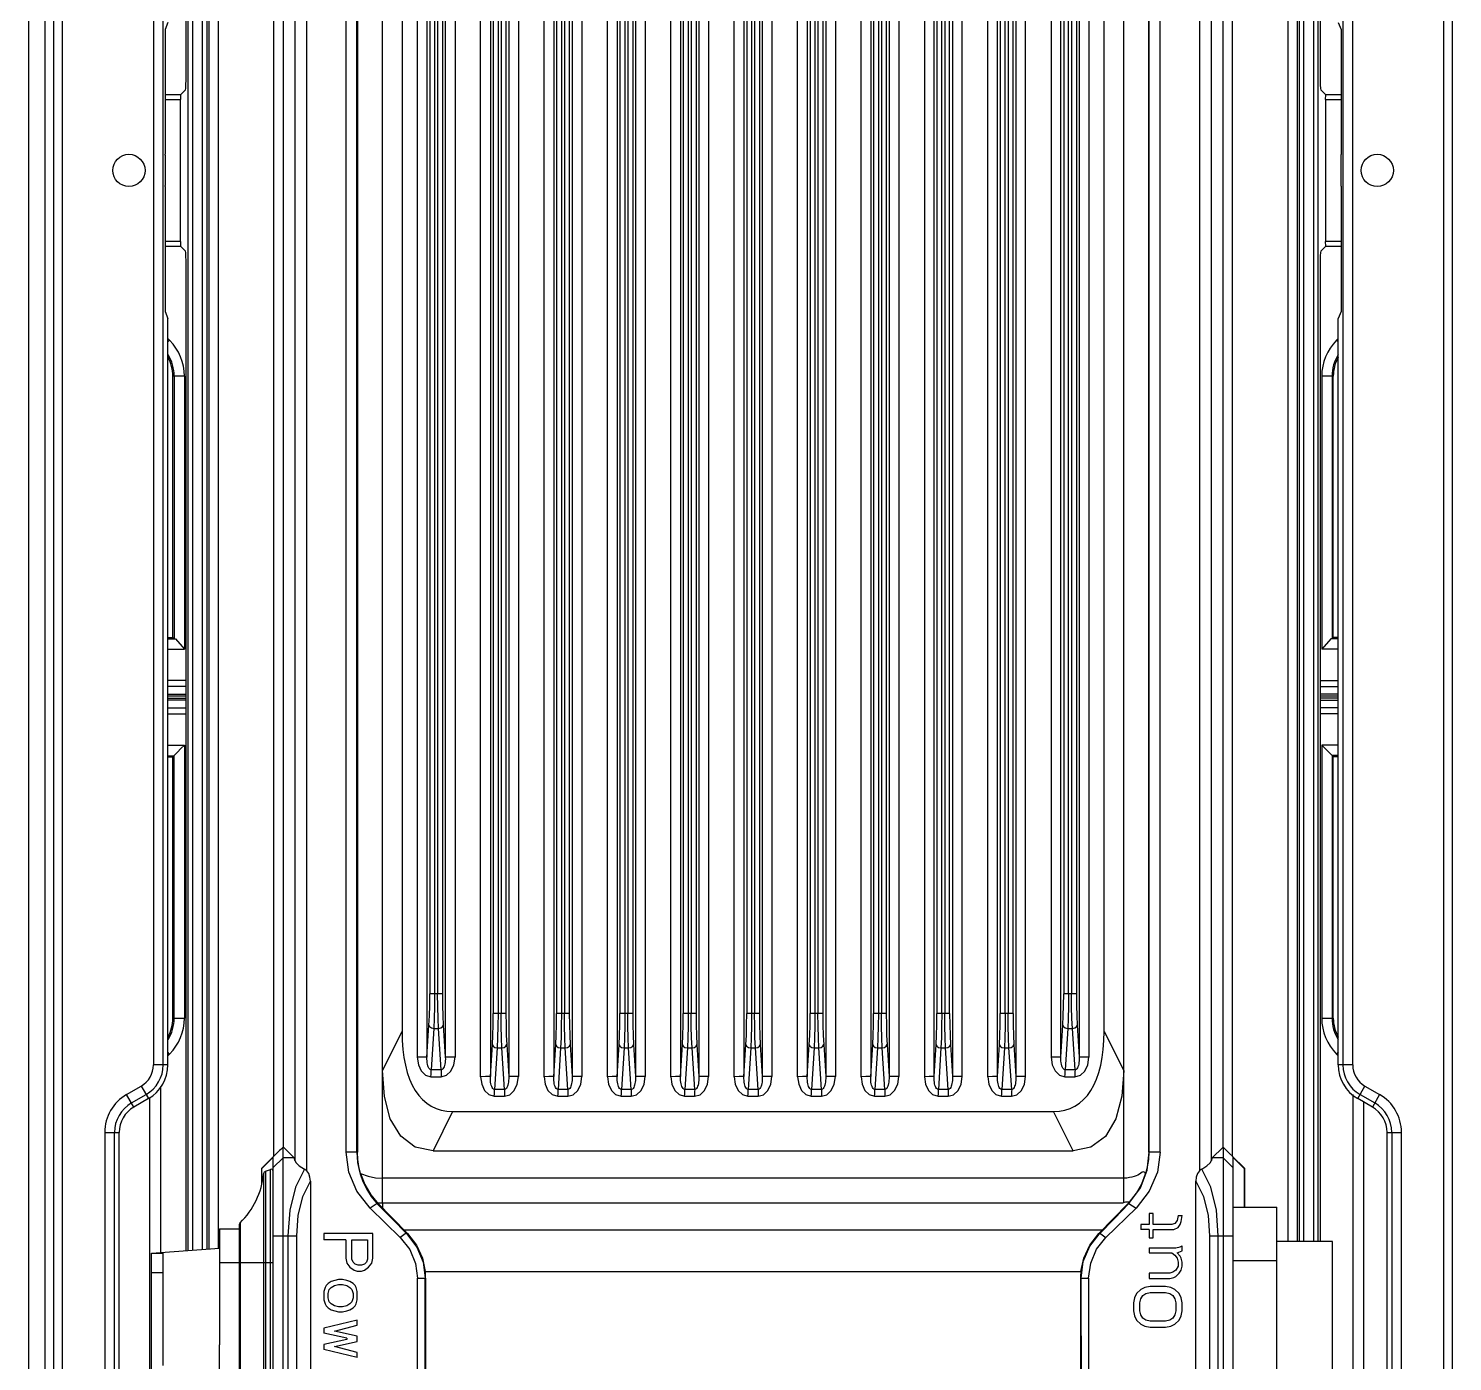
# Model space of a CAD drawing. Header units: millimetres. Extents: x -3132 to 28633, y 682 to 5849.
# Drawn here: x 7236.7 to 7382.7, y 1887.4 to 2024.1 of the extents above; entities that cross this region are included whole.
import ezdxf

# ---------------------------------------------------------------- set-up
doc = ezdxf.new("R2010")
doc.units = ezdxf.units.MM

msp = doc.modelspace()

# ---------------------------------------------------------------- linework, layer by layer
at = {"linetype": 'Continuous'}
for p, q in [((7236.728, 2694.147), (7236.728, 1716.919)), ((7238.395, 2695.146), (7238.395, 1715.92)), ((7239.312, 1716.961), (7239.312, 2694.105)), ((7382.745, 1716.961), (7382.745, 2694.105)), ((7264.034, 2601.516), (7264.034, 1908.046)), ((7265.26, 1906.961), (7265.26, 2601.516)), ((7356.797, 2601.516), (7356.797, 1906.961)), ((7358.022, 1908.046), (7358.022, 2601.516)), ((7273.028, 1903.696), (7273.028, 2507.35)), ((7349.028, 1906.213), (7349.028, 2507.389)), ((7276.593, 2492.424), (7276.593, 1918.625)), ((7277.587, 2492.424), (7277.587, 1918.642)), ((7344.47, 2492.424), (7344.47, 1918.642)), ((7345.463, 2492.441), (7345.463, 1918.642)), ((7275.028, 2489.792), (7275.028, 1921.274)), ((7347.028, 1921.274), (7347.028, 2489.792)), ((7277.874, 2485.962), (7277.874, 1925.104)), ((7278.373, 2485.962), (7278.373, 1925.104)), ((7343.683, 2485.962), (7343.683, 1925.104)), ((7344.182, 2485.962), (7344.182, 1925.104)), ((7278.683, 2193.825), (7278.683, 1925.104)), ((7279.182, 2193.825), (7279.182, 1925.104)), ((7279.47, 2193.584), (7279.47, 1918.642)), ((7280.465, 2193.586), (7280.463, 1918.642)), ((7341.591, 2193.586), (7341.593, 1918.625)), ((7342.587, 1918.642), (7342.587, 2193.584)), ((7342.874, 2193.825), (7342.874, 1925.104)), ((7343.373, 1925.104), (7343.373, 2193.825)), ((7283.093, 1916.625), (7283.093, 2191.399)), ((7284.087, 2191.399), (7284.087, 1916.642)), ((7293.463, 2191.399), (7293.463, 1916.642)), ((7296.093, 1916.625), (7296.093, 2191.399)), ((7297.087, 2191.399), (7297.087, 1916.642)), ((7298.97, 2191.399), (7298.97, 1916.642)), ((7299.963, 2191.399), (7299.963, 1916.642)), ((7302.593, 1916.625), (7302.593, 2191.399)), ((7303.587, 2191.399), (7303.587, 1916.642)), ((7305.47, 2191.399), (7305.47, 1916.642)), ((7306.463, 2191.399), (7306.463, 1916.642)), ((7309.093, 1916.625), (7309.093, 2191.399)), ((7310.087, 2191.399), (7310.087, 1916.642)), ((7311.97, 2191.399), (7311.97, 1916.642)), ((7312.963, 2191.399), (7312.963, 1916.642)), ((7315.593, 1916.625), (7315.593, 2191.399)), ((7316.587, 2191.399), (7316.587, 1916.642)), ((7318.47, 2191.399), (7318.47, 1916.642)), ((7319.463, 2191.399), (7319.463, 1916.642)), ((7322.093, 1916.625), (7322.093, 2191.399)), ((7323.087, 2191.399), (7323.087, 1916.642)), ((7324.97, 2191.399), (7324.97, 1916.642)), ((7325.963, 2191.399), (7325.963, 1916.642)), ((7328.593, 2191.399), (7328.593, 1916.625)), ((7337.97, 2191.399), (7337.97, 1916.642)), ((7338.963, 1916.642), (7338.963, 2191.399)), ((7284.374, 2186.714), (7284.374, 1923.104)), ((7284.873, 2186.714), (7284.873, 1923.104)), ((7285.183, 2186.714), (7285.183, 1923.104)), ((7285.682, 2186.714), (7285.682, 1923.104)), ((7290.874, 2186.714), (7290.874, 1923.104)), ((7291.373, 2186.714), (7291.373, 1923.104)), ((7291.683, 2186.714), (7291.683, 1923.104)), ((7292.182, 2186.714), (7292.182, 1923.104)), ((7297.374, 2186.714), (7297.374, 1923.104)), ((7297.873, 2186.714), (7297.873, 1923.104)), ((7298.183, 2186.714), (7298.183, 1923.104)), ((7298.682, 2186.714), (7298.682, 1923.104)), ((7303.874, 2186.714), (7303.874, 1923.104)), ((7304.373, 2186.714), (7304.373, 1923.104)), ((7304.683, 2186.714), (7304.683, 1923.104)), ((7305.182, 2186.714), (7305.182, 1923.104)), ((7310.374, 2186.714), (7310.374, 1923.104)), ((7310.873, 2186.714), (7310.873, 1923.104)), ((7311.183, 2186.714), (7311.183, 1923.104)), ((7311.682, 2186.714), (7311.682, 1923.104)), ((7316.874, 2186.714), (7316.874, 1923.104)), ((7317.373, 2186.714), (7317.373, 1923.104)), ((7317.683, 2186.714), (7317.683, 1923.104)), ((7318.182, 2186.714), (7318.182, 1923.104)), ((7323.374, 2186.714), (7323.374, 1923.104)), ((7323.873, 2186.714), (7323.873, 1923.104)), ((7324.183, 2186.714), (7324.183, 1923.104)), ((7324.682, 2186.714), (7324.682, 1923.104)), ((7329.874, 2186.714), (7329.874, 1923.104)), ((7330.373, 1923.104), (7330.373, 2186.714)), ((7330.683, 2186.714), (7330.683, 1923.104)), ((7331.182, 1923.104), (7331.182, 2186.714)), ((7336.374, 2186.714), (7336.374, 1923.104)), ((7336.873, 1923.104), (7336.873, 2186.714)), ((7337.183, 2186.714), (7337.183, 1923.104)), ((7337.682, 1923.104), (7337.682, 2186.714)), ((7269.302, 1908.877), (7269.302, 2139.962)), ((7270.406, 1908.877), (7270.406, 2139.962)), ((7270.456, 2139.962), (7270.456, 1908.877)), ((7351.6, 1908.877), (7351.6, 2139.962)), ((7351.65, 1908.877), (7351.65, 2139.962)), ((7352.755, 1908.877), (7352.755, 2139.962)), ((7369.167, 2079.533), (7369.167, 2018.832)), ((7252.89, 2018.832), (7252.89, 2076.533)), ((7359.194, 2077.086), (7359.194, 1909.38)), ((7360.194, 1908.429), (7360.194, 2077.558)), ((7365.853, 2077.558), (7365.853, 1899.733)), ((7366.852, 1899.733), (7366.852, 2076.985)), ((7367.011, 2076.746), (7367.011, 1899.733)), ((7367.511, 1899.733), (7367.511, 2077.164)), ((7368.475, 2077.236), (7368.475, 1899.733)), ((7368.975, 1899.733), (7368.975, 2077.694)), ((7253.082, 2073.519), (7253.082, 1898.801)), ((7253.595, 1898.838), (7253.595, 2073.047)), ((7254.545, 2073.058), (7254.545, 1898.906)), ((7255.045, 1898.941), (7255.045, 2072.561)), ((7255.204, 2072.799), (7255.204, 1898.953)), ((7256.203, 1899.033), (7256.203, 2073.372)), ((7261.862, 2073.372), (7261.862, 1908.446)), ((7262.862, 1909.396), (7262.862, 2072.9)), ((7240.228, 1863.582), (7240.228, 2067.484)), ((7381.828, 2067.484), (7381.828, 1863.582)), ((7249.546, 2059.224), (7249.546, 1917.842)), ((7250.545, 1917.842), (7250.545, 2059.224)), ((7371.511, 2059.224), (7371.511, 1917.842)), ((7372.511, 1917.842), (7372.511, 2059.224)), ((7292.47, 2044.79), (7292.47, 1916.642)), ((7329.587, 1916.642), (7329.587, 2044.79)), ((7289.593, 1916.625), (7289.593, 2043.533)), ((7335.093, 1916.625), (7335.093, 2043.533)), ((7285.97, 2042.533), (7285.97, 1916.642)), ((7286.963, 2042.533), (7286.963, 1916.642)), ((7290.587, 2042.533), (7290.587, 1916.642)), ((7331.47, 2042.533), (7331.47, 1916.642)), ((7332.463, 1916.642), (7332.463, 2042.533)), ((7336.087, 1916.642), (7336.087, 2042.533)), ((7251.028, 2024.707), (7250.728, 2023.983)), ((7250.728, 2023.983), (7250.728, 2011.195)), ((7371.028, 2024.707), (7371.328, 2023.983)), ((7371.328, 2023.983), (7371.328, 2011.195)), ((7252.312, 2017.292), (7250.728, 2017.292)), ((7250.728, 2016.81), (7252.33, 2016.81)), ((7252.312, 2017.292), (7252.83, 2017.81)), ((7252.312, 2017.292), (7252.33, 2016.81)), ((7252.33, 2002.256), (7252.33, 2016.81)), ((7369.226, 2017.81), (7369.744, 2017.292)), ((7369.727, 2016.81), (7369.744, 2017.292)), ((7369.727, 2016.81), (7371.328, 2016.81)), ((7369.727, 2016.81), (7369.727, 2002.256)), ((7371.328, 2017.292), (7369.744, 2017.292)), ((7250.749, 2011.094), (7250.728, 2011.195)), ((7250.749, 2011.094), (7250.749, 2007.972)), ((7371.328, 2011.195), (7371.308, 2011.094)), ((7371.308, 2011.094), (7371.308, 2007.972)), ((7250.728, 2007.871), (7250.749, 2007.972)), ((7250.728, 2007.871), (7250.728, 1995.083)), ((7371.308, 2007.972), (7371.328, 2007.871)), ((7371.328, 2007.871), (7371.328, 1995.083)), ((7252.33, 2002.256), (7250.728, 2002.256)), ((7252.33, 2002.256), (7252.312, 2001.774)), ((7371.328, 2002.256), (7369.727, 2002.256)), ((7369.744, 2001.774), (7369.727, 2002.256)), ((7250.728, 2001.774), (7252.312, 2001.774)), ((7252.83, 2001.255), (7252.312, 2001.774)), ((7369.744, 2001.774), (7369.226, 2001.255)), ((7369.744, 2001.774), (7371.328, 2001.774)), ((7252.89, 1898.787), (7252.89, 2000.234)), ((7369.167, 2000.234), (7369.167, 1899.733)), ((7250.728, 1995.083), (7251.028, 1994.358)), ((7371.328, 1995.083), (7371.028, 1994.358)), ((7251.028, 1917.842), (7251.028, 1994.358)), ((7371.028, 1917.842), (7371.028, 1994.358)), ((7251.202, 1992.117), (7251.028, 1992.292)), ((7251.028, 1991.943), (7251.202, 1992.117)), ((7371.028, 1992.292), (7370.854, 1992.117)), ((7370.854, 1992.117), (7371.028, 1991.943)), ((7252.722, 1988.449), (7251.534, 1988.449)), ((7251.534, 1961.665), (7251.534, 1988.449)), ((7251.668, 1988.449), (7251.668, 1961.531)), ((7252.722, 1988.449), (7252.722, 1960.447)), ((7370.522, 1988.449), (7369.334, 1988.449)), ((7369.334, 1988.449), (7369.334, 1960.447)), ((7370.388, 1988.449), (7370.388, 1961.531)), ((7370.522, 1961.665), (7370.522, 1988.449)), ((7251.028, 1961.665), (7251.534, 1961.665)), ((7251.028, 1961.52), (7251.798, 1961.521)), ((7251.534, 1961.665), (7251.668, 1961.531)), ((7251.668, 1961.531), (7251.798, 1961.521)), ((7251.798, 1961.521), (7252.722, 1960.447)), ((7370.258, 1961.521), (7369.334, 1960.447)), ((7370.258, 1961.521), (7370.388, 1961.531)), ((7371.028, 1961.521), (7370.258, 1961.521)), ((7370.388, 1961.531), (7370.522, 1961.665)), ((7371.028, 1961.665), (7370.522, 1961.665)), ((7251.028, 1960.447), (7252.722, 1960.447)), ((7371.028, 1960.447), (7369.334, 1960.447)), ((7252.89, 1957.251), (7251.028, 1957.251)), ((7252.89, 1956.633), (7251.028, 1956.633)), ((7369.167, 1957.251), (7371.028, 1957.251)), ((7369.167, 1956.633), (7371.028, 1956.633)), ((7251.028, 1955.853), (7252.89, 1955.853)), ((7252.89, 1955.633), (7251.028, 1955.633)), ((7251.028, 1955.433), (7252.89, 1955.433)), ((7252.89, 1955.213), (7251.028, 1955.213)), ((7371.028, 1955.853), (7369.167, 1955.853)), ((7371.028, 1955.633), (7369.167, 1955.633)), ((7371.028, 1955.433), (7369.167, 1955.433)), ((7369.167, 1955.213), (7371.028, 1955.213)), ((7251.028, 1954.433), (7252.89, 1954.433)), ((7251.028, 1953.815), (7252.89, 1953.815)), ((7371.028, 1954.433), (7369.167, 1954.433)), ((7371.028, 1953.815), (7369.167, 1953.815)), ((7251.028, 1950.619), (7252.722, 1950.619)), ((7251.028, 1949.533), (7251.66, 1949.534)), ((7251.028, 1949.401), (7251.534, 1949.401)), ((7251.534, 1949.401), (7251.667, 1949.54)), ((7251.534, 1922.617), (7251.534, 1949.401)), ((7251.668, 1922.617), (7251.656, 1949.54)), ((7252.722, 1950.619), (7252.722, 1922.617)), ((7371.028, 1950.619), (7369.334, 1950.619)), ((7369.334, 1950.619), (7369.334, 1922.617)), ((7370.4, 1949.539), (7370.388, 1922.617)), ((7371.028, 1949.542), (7370.395, 1949.544)), ((7371.028, 1949.401), (7370.522, 1949.401)), ((7370.522, 1922.617), (7370.522, 1949.401)), ((7279.182, 1925.104), (7277.874, 1925.104)), ((7344.182, 1925.104), (7342.874, 1925.104)), ((7285.682, 1923.104), (7284.374, 1923.104)), ((7292.182, 1923.104), (7290.874, 1923.104)), ((7298.682, 1923.104), (7297.374, 1923.104)), ((7305.182, 1923.104), (7303.874, 1923.104)), ((7311.682, 1923.104), (7310.374, 1923.104)), ((7318.182, 1923.104), (7316.874, 1923.104)), ((7324.682, 1923.104), (7323.374, 1923.104)), ((7331.182, 1923.104), (7329.874, 1923.104)), ((7337.682, 1923.104), (7336.374, 1923.104)), ((7251.534, 1922.617), (7252.722, 1922.617)), ((7277.587, 1918.642), (7277.792, 1921.922)), ((7279.265, 1921.922), (7279.47, 1918.642)), ((7342.587, 1918.642), (7342.792, 1921.922)), ((7344.265, 1921.922), (7344.47, 1918.642)), ((7369.334, 1922.617), (7370.522, 1922.617)), ((7273.028, 1917.262), (7275.028, 1921.274)), ((7278.291, 1921.568), (7278.025, 1917.325)), ((7278.291, 1921.568), (7278.766, 1921.568)), ((7279.042, 1917.324), (7278.766, 1921.568)), ((7343.291, 1921.568), (7343.025, 1917.325)), ((7343.291, 1921.568), (7343.766, 1921.568)), ((7344.042, 1917.324), (7343.766, 1921.568)), ((7347.028, 1921.274), (7349.028, 1917.262)), ((7251.202, 1918.948), (7251.028, 1919.123)), ((7251.028, 1918.774), (7251.202, 1918.948)), ((7284.087, 1916.642), (7284.292, 1919.922)), ((7284.791, 1919.568), (7284.525, 1915.325)), ((7284.791, 1919.568), (7285.266, 1919.568)), ((7285.542, 1915.324), (7285.266, 1919.568)), ((7285.765, 1919.922), (7285.97, 1916.642)), ((7290.587, 1916.642), (7290.792, 1919.922)), ((7291.291, 1919.568), (7291.025, 1915.325)), ((7291.291, 1919.568), (7291.766, 1919.568)), ((7292.042, 1915.324), (7291.766, 1919.568)), ((7292.265, 1919.922), (7292.47, 1916.642)), ((7297.087, 1916.642), (7297.292, 1919.922)), ((7297.791, 1919.568), (7297.525, 1915.325)), ((7297.791, 1919.568), (7298.266, 1919.568)), ((7298.542, 1915.324), (7298.266, 1919.568)), ((7298.765, 1919.922), (7298.97, 1916.642)), ((7303.587, 1916.642), (7303.792, 1919.922)), ((7304.291, 1919.568), (7304.025, 1915.325)), ((7304.291, 1919.568), (7304.766, 1919.568)), ((7305.042, 1915.324), (7304.766, 1919.568)), ((7305.265, 1919.922), (7305.47, 1916.642)), ((7310.087, 1916.642), (7310.292, 1919.922)), ((7310.791, 1919.568), (7310.525, 1915.325)), ((7310.791, 1919.568), (7311.266, 1919.568)), ((7311.542, 1915.324), (7311.266, 1919.568)), ((7311.765, 1919.922), (7311.97, 1916.642)), ((7316.587, 1916.642), (7316.792, 1919.922)), ((7317.291, 1919.568), (7317.025, 1915.325)), ((7317.291, 1919.568), (7317.766, 1919.568)), ((7318.042, 1915.324), (7317.766, 1919.568)), ((7318.265, 1919.922), (7318.47, 1916.642)), ((7323.087, 1916.642), (7323.292, 1919.922)), ((7323.791, 1919.568), (7323.525, 1915.325)), ((7323.791, 1919.568), (7324.266, 1919.568)), ((7324.542, 1915.324), (7324.266, 1919.568)), ((7324.765, 1919.922), (7324.97, 1916.642)), ((7329.587, 1916.642), (7329.792, 1919.922)), ((7330.291, 1919.568), (7330.025, 1915.325)), ((7330.291, 1919.568), (7330.766, 1919.568)), ((7331.042, 1915.324), (7330.766, 1919.568)), ((7331.265, 1919.922), (7331.47, 1916.642)), ((7336.087, 1916.642), (7336.292, 1919.922)), ((7336.791, 1919.568), (7336.525, 1915.325)), ((7336.791, 1919.568), (7337.266, 1919.568)), ((7337.542, 1915.324), (7337.266, 1919.568)), ((7337.765, 1919.922), (7337.97, 1916.642)), ((7371.028, 1919.123), (7370.854, 1918.948)), ((7370.854, 1918.948), (7371.028, 1918.774)), ((7251.028, 1917.842), (7249.546, 1917.842)), ((7279.042, 1917.324), (7278.025, 1917.325)), ((7278.025, 1916.877), (7278.025, 1917.325)), ((7280.463, 1918.642), (7279.47, 1918.642)), ((7344.042, 1917.324), (7343.025, 1917.325)), ((7343.025, 1916.877), (7343.025, 1917.325)), ((7344.042, 1917.324), (7344.031, 1917.119)), ((7345.463, 1918.642), (7344.47, 1918.642)), ((7372.511, 1917.842), (7371.028, 1917.842)), ((7277.992, 1916.622), (7278.025, 1916.877)), ((7277.992, 1916.622), (7279.031, 1916.621)), ((7286.963, 1916.642), (7285.97, 1916.642)), ((7293.463, 1916.642), (7292.47, 1916.642)), ((7299.963, 1916.642), (7298.97, 1916.642)), ((7306.463, 1916.642), (7305.47, 1916.642)), ((7312.963, 1916.642), (7311.97, 1916.642)), ((7319.463, 1916.642), (7318.47, 1916.642)), ((7325.963, 1916.642), (7324.97, 1916.642)), ((7332.463, 1916.642), (7331.47, 1916.642)), ((7338.963, 1916.642), (7337.97, 1916.642)), ((7342.992, 1916.622), (7343.025, 1916.877)), ((7342.992, 1916.622), (7344.031, 1916.621)), ((7344.031, 1917.119), (7344.031, 1916.621)), ((7246.787, 1914.796), (7248.287, 1915.662)), ((7247.528, 1913.512), (7246.787, 1914.796)), ((7247.287, 1913.931), (7248.787, 1914.797)), ((7249.028, 1914.378), (7247.528, 1913.512)), ((7248.287, 1915.662), (7249.028, 1914.378)), ((7249.183, 1881.628), (7249.183, 1914.508)), ((7250.252, 1915.548), (7250.252, 1898.599)), ((7284.492, 1914.622), (7284.525, 1914.877)), ((7284.492, 1914.622), (7285.531, 1914.621)), ((7285.542, 1915.324), (7284.525, 1915.325)), ((7284.525, 1914.877), (7284.525, 1915.325)), ((7285.542, 1915.324), (7285.531, 1915.119)), ((7285.531, 1915.119), (7285.531, 1914.621)), ((7290.992, 1914.622), (7291.025, 1914.877)), ((7290.992, 1914.622), (7292.031, 1914.621)), ((7292.042, 1915.324), (7291.025, 1915.325)), ((7291.025, 1914.877), (7291.025, 1915.325)), ((7292.042, 1915.324), (7292.031, 1915.119)), ((7292.031, 1915.119), (7292.031, 1914.621)), ((7297.492, 1914.622), (7297.525, 1914.877)), ((7297.492, 1914.622), (7298.531, 1914.621)), ((7298.542, 1915.324), (7297.525, 1915.325)), ((7297.525, 1914.877), (7297.525, 1915.325)), ((7298.542, 1915.324), (7298.531, 1915.119)), ((7298.531, 1915.119), (7298.531, 1914.621)), ((7303.992, 1914.622), (7304.025, 1914.877)), ((7303.992, 1914.622), (7305.031, 1914.621)), ((7305.042, 1915.324), (7304.025, 1915.325)), ((7304.025, 1914.877), (7304.025, 1915.325)), ((7305.042, 1915.324), (7305.031, 1915.119)), ((7305.031, 1915.119), (7305.031, 1914.621)), ((7310.492, 1914.622), (7310.525, 1914.877)), ((7310.492, 1914.622), (7311.531, 1914.621)), ((7311.542, 1915.324), (7310.525, 1915.325)), ((7310.525, 1914.877), (7310.525, 1915.325)), ((7311.542, 1915.324), (7311.531, 1915.119)), ((7311.531, 1915.119), (7311.531, 1914.621)), ((7316.992, 1914.622), (7317.025, 1914.877)), ((7316.992, 1914.622), (7318.031, 1914.621)), ((7318.042, 1915.324), (7317.025, 1915.325)), ((7317.025, 1914.877), (7317.025, 1915.325)), ((7318.042, 1915.324), (7318.031, 1915.119)), ((7318.031, 1915.119), (7318.031, 1914.621)), ((7323.492, 1914.622), (7323.525, 1914.877)), ((7323.492, 1914.622), (7324.531, 1914.621)), ((7324.542, 1915.324), (7323.525, 1915.325)), ((7323.525, 1914.877), (7323.525, 1915.325)), ((7324.542, 1915.324), (7324.531, 1915.119)), ((7324.531, 1915.119), (7324.531, 1914.621)), ((7329.992, 1914.622), (7330.025, 1914.877)), ((7329.992, 1914.622), (7331.031, 1914.621)), ((7331.042, 1915.324), (7330.025, 1915.325)), ((7330.025, 1914.877), (7330.025, 1915.325)), ((7331.042, 1915.324), (7331.031, 1915.119)), ((7331.031, 1915.119), (7331.031, 1914.621)), ((7336.492, 1914.622), (7336.525, 1914.877)), ((7336.492, 1914.622), (7337.531, 1914.621)), ((7337.542, 1915.324), (7336.525, 1915.325)), ((7336.525, 1914.877), (7336.525, 1915.325)), ((7337.542, 1915.324), (7337.531, 1915.119)), ((7337.531, 1915.119), (7337.531, 1914.621)), ((7372.542, 1881.592), (7372.542, 1914.786)), ((7373.028, 1914.378), (7373.769, 1915.662)), ((7374.528, 1913.512), (7373.028, 1914.378)), ((7373.27, 1914.797), (7374.77, 1913.931)), ((7373.769, 1915.662), (7375.269, 1914.796)), ((7375.269, 1914.796), (7374.528, 1913.512)), ((7280.221, 1913.044), (7278.221, 1909.033)), ((7280.221, 1913.044), (7341.835, 1913.044)), ((7343.835, 1909.033), (7341.835, 1913.044)), ((7373.611, 1914.042), (7373.611, 1882.365)), ((7244.546, 1910.914), (7246.028, 1910.914)), ((7244.546, 1910.914), (7244.546, 1868.956)), ((7245.545, 1868.956), (7245.545, 1910.914)), ((7246.028, 1868.956), (7246.028, 1910.914)), ((7376.028, 1910.914), (7377.511, 1910.914)), ((7376.028, 1868.956), (7376.028, 1910.914)), ((7376.511, 1910.914), (7376.511, 1868.956)), ((7377.511, 1868.956), (7377.511, 1910.914)), ((7260.65, 1907.232), (7261.862, 1908.446)), ((7262.828, 1908.303), (7262.845, 1909.396)), ((7262.845, 1909.396), (7262.828, 1909.387)), ((7262.862, 1909.396), (7263.973, 1908.303)), ((7270.406, 1908.877), (7269.302, 1908.877)), ((7270.456, 1908.877), (7270.406, 1908.877)), ((7278.221, 1909.033), (7343.835, 1909.033)), ((7352.755, 1908.877), (7351.6, 1908.877)), ((7358.084, 1908.303), (7359.194, 1909.38)), ((7359.228, 1909.387), (7359.211, 1909.396)), ((7359.211, 1909.396), (7359.228, 1908.303)), ((7260.65, 1907.232), (7260.667, 1907.216)), ((7260.65, 1905.583), (7260.65, 1907.232)), ((7261.828, 1908.378), (7260.667, 1907.216)), ((7260.667, 1905.69), (7260.667, 1907.216)), ((7261.024, 1906.926), (7261.56, 1907.121)), ((7261.56, 1863.945), (7261.56, 1907.121)), ((7261.828, 1862.688), (7261.828, 1908.378)), ((7261.828, 1907.303), (7262.828, 1908.303)), ((7263.973, 1908.303), (7262.828, 1908.303)), ((7262.828, 1862.763), (7262.828, 1908.303)), ((7359.228, 1908.303), (7358.084, 1908.303)), ((7360.228, 1907.303), (7359.228, 1908.303)), ((7359.228, 1908.303), (7359.228, 1862.763)), ((7360.194, 1908.429), (7361.407, 1907.232)), ((7361.389, 1907.216), (7360.226, 1908.38)), ((7360.228, 1908.38), (7360.228, 1862.688)), ((7361.389, 1907.216), (7361.407, 1907.232)), ((7361.389, 1907.216), (7361.389, 1903.233)), ((7361.407, 1907.232), (7361.407, 1903.233)), ((7260.828, 1906.671), (7260.828, 1864.819)), ((7261.024, 1906.926), (7261.024, 1864.786)), ((7265.637, 1905.929), (7265.637, 1865.137)), ((7349.028, 1906.212), (7273.028, 1906.212)), ((7356.419, 1865.137), (7356.419, 1905.929)), ((7271.836, 1904.524), (7272.624, 1903.573)), ((7271.877, 1904.356), (7272.532, 1903.572)), ((7349.028, 1903.715), (7349.029, 1904.79)), ((7272.485, 1903.615), (7271.749, 1903.15)), ((7274.843, 1900.15), (7271.749, 1903.15)), ((7272.523, 1903.677), (7273.028, 1903.688)), ((7275.589, 1900.539), (7272.523, 1903.677)), ((7272.532, 1903.572), (7272.624, 1903.573)), ((7273.028, 1903.158), (7272.624, 1903.573)), ((7273.028, 1903.688), (7348.98, 1903.702)), ((7273.028, 1903.677), (7273.028, 1903.328)), ((7273.028, 1903.328), (7273.028, 1903.158)), ((7346.467, 1900.539), (7349.432, 1903.573)), ((7350.307, 1903.15), (7347.213, 1900.15)), ((7349.432, 1903.573), (7349.568, 1903.617)), ((7349.567, 1903.618), (7350.307, 1903.15)), ((7352.049, 1902.616), (7351.624, 1902.616)), ((7351.624, 1902.616), (7351.624, 1901.47)), ((7352.049, 1901.47), (7352.049, 1902.616)), ((7360.228, 1903.233), (7364.728, 1903.233)), ((7364.728, 1867.833), (7364.728, 1903.233)), ((7258.328, 1901.433), (7258.328, 1869.633)), ((7258.42, 1901.649), (7258.42, 1869.417)), ((7351.624, 1901.47), (7350.773, 1901.47)), ((7350.773, 1901.47), (7350.773, 1900.95)), ((7353.964, 1901.47), (7352.049, 1901.47)), ((7354.283, 1901.575), (7353.964, 1901.47)), ((7354.177, 1900.95), (7354.603, 1901.158)), ((7354.496, 1901.887), (7354.283, 1901.575)), ((7354.603, 1902.408), (7354.496, 1901.887)), ((7354.603, 1902.408), (7355.028, 1902.408)), ((7354.603, 1901.158), (7354.815, 1901.47)), ((7354.815, 1901.47), (7354.922, 1901.783)), ((7354.922, 1901.783), (7355.028, 1902.408)), ((7256.328, 1901.033), (7258.328, 1901.033)), ((7256.328, 1901.033), (7256.328, 1889.12)), ((7261.828, 1900.307), (7264.23, 1900.307)), ((7263.328, 1900.307), (7263.328, 1870.758)), ((7264.23, 1870.758), (7264.23, 1900.307)), ((7272.028, 1900.533), (7267.028, 1900.533)), ((7267.028, 1900.533), (7267.028, 1899.908)), ((7269.262, 1899.908), (7267.028, 1899.908)), ((7269.262, 1899.908), (7269.262, 1898.033)), ((7269.9, 1899.908), (7271.496, 1899.908)), ((7269.9, 1897.929), (7269.9, 1899.908)), ((7271.496, 1899.908), (7271.496, 1897.929)), ((7272.028, 1898.033), (7272.028, 1900.533)), ((7275.464, 1900.576), (7274.843, 1900.15)), ((7346.828, 1900.907), (7275.229, 1900.907)), ((7275.589, 1900.539), (7275.506, 1900.537)), ((7346.511, 1900.496), (7346.467, 1900.539)), ((7346.591, 1900.576), (7347.213, 1900.15)), ((7351.624, 1900.95), (7350.773, 1900.95)), ((7351.624, 1900.95), (7351.624, 1900.116)), ((7351.624, 1900.116), (7352.049, 1900.116)), ((7352.049, 1900.95), (7354.177, 1900.95)), ((7352.049, 1900.116), (7352.049, 1900.95)), ((7357.834, 1900.307), (7360.228, 1900.307)), ((7357.834, 1900.307), (7357.834, 1870.758)), ((7358.728, 1870.758), (7358.728, 1900.307)), ((7370.428, 1899.733), (7364.728, 1899.733)), ((7370.428, 1871.333), (7370.428, 1899.733)), ((7249.328, 1898.533), (7256.328, 1899.033)), ((7249.328, 1898.533), (7250.528, 1898.533)), ((7249.328, 1868.571), (7249.328, 1898.533)), ((7250.528, 1887.028), (7250.528, 1898.533)), ((7351.624, 1899.075), (7354.39, 1899.075)), ((7351.624, 1899.075), (7351.624, 1898.554)), ((7351.624, 1898.554), (7353.964, 1898.554)), ((7353.964, 1898.554), (7354.283, 1898.345)), ((7354.283, 1898.345), (7354.496, 1898.033)), ((7354.39, 1899.075), (7354.815, 1899.179)), ((7354.496, 1898.554), (7355.028, 1898.762)), ((7354.815, 1898.241), (7354.496, 1898.554)), ((7354.815, 1899.179), (7355.028, 1899.283)), ((7354.922, 1898.033), (7354.815, 1898.241)), ((7355.028, 1898.762), (7355.028, 1899.283)), ((7258.328, 1897.533), (7256.328, 1897.533)), ((7261.828, 1897.533), (7258.328, 1897.533)), ((7269.262, 1898.033), (7269.369, 1897.512)), ((7269.369, 1897.512), (7269.688, 1897.095)), ((7269.688, 1897.095), (7270.113, 1896.783)), ((7270.007, 1897.616), (7269.9, 1897.929)), ((7270.22, 1897.408), (7270.007, 1897.616)), ((7270.113, 1896.783), (7270.432, 1896.679)), ((7270.539, 1897.304), (7270.22, 1897.408)), ((7270.858, 1897.304), (7270.539, 1897.304)), ((7271.177, 1897.408), (7270.858, 1897.304)), ((7270.858, 1896.679), (7271.177, 1896.783)), ((7271.39, 1897.616), (7271.177, 1897.408)), ((7271.177, 1896.783), (7271.603, 1897.095)), ((7271.496, 1897.929), (7271.39, 1897.616)), ((7271.603, 1897.095), (7271.922, 1897.512)), ((7271.922, 1897.512), (7272.028, 1898.033)), ((7354.39, 1896.783), (7354.071, 1896.575)), ((7354.603, 1897.2), (7354.39, 1896.783)), ((7354.496, 1898.033), (7354.603, 1897.616)), ((7354.603, 1897.616), (7354.603, 1897.2)), ((7354.709, 1896.47), (7354.922, 1896.783)), ((7355.028, 1897.616), (7354.922, 1898.033)), ((7354.922, 1896.783), (7355.028, 1897.2)), ((7355.028, 1897.2), (7355.028, 1897.616)), ((7364.728, 1897.733), (7360.228, 1897.733)), ((7250.528, 1896.533), (7249.328, 1896.533)), ((7267.454, 1895.429), (7267.241, 1895.22)), ((7267.773, 1895.637), (7267.454, 1895.429)), ((7268.518, 1895.845), (7267.773, 1895.637)), ((7268.092, 1895.22), (7268.518, 1895.325)), ((7268.943, 1895.845), (7268.518, 1895.845)), ((7268.518, 1895.325), (7268.943, 1895.325)), ((7269.369, 1895.741), (7268.943, 1895.845)), ((7268.943, 1895.325), (7269.369, 1895.22)), ((7269.688, 1895.637), (7269.369, 1895.741)), ((7270.007, 1895.429), (7269.688, 1895.637)), ((7270.22, 1895.22), (7270.007, 1895.429)), ((7270.432, 1896.679), (7270.858, 1896.679)), ((7276.626, 1895.978), (7277.451, 1895.978)), ((7276.626, 1874.633), (7276.626, 1895.978)), ((7277.399, 1872.457), (7277.412, 1895.978)), ((7277.414, 1896.661), (7344.642, 1896.661)), ((7277.451, 1895.978), (7277.451, 1809.549)), ((7344.606, 1895.978), (7345.431, 1895.978)), ((7344.606, 1895.978), (7344.606, 1809.549)), ((7344.645, 1895.978), (7344.657, 1872.457)), ((7345.431, 1895.978), (7345.431, 1874.633)), ((7353.752, 1896.47), (7351.624, 1896.47)), ((7351.624, 1896.47), (7351.624, 1895.95)), ((7351.624, 1895.95), (7353.752, 1895.95)), ((7354.071, 1896.575), (7353.752, 1896.47)), ((7353.752, 1895.95), (7354.177, 1896.054)), ((7354.177, 1896.054), (7354.39, 1896.158)), ((7354.39, 1896.158), (7354.709, 1896.47)), ((7267.135, 1895.012), (7267.028, 1894.595)), ((7267.028, 1894.595), (7267.028, 1893.762)), ((7267.241, 1895.22), (7267.135, 1895.012)), ((7267.454, 1894.387), (7267.56, 1894.804)), ((7267.454, 1893.97), (7267.454, 1894.387)), ((7267.56, 1893.554), (7267.454, 1893.97)), ((7267.56, 1894.804), (7267.773, 1895.012)), ((7267.773, 1895.012), (7268.092, 1895.22)), ((7269.369, 1895.22), (7269.688, 1895.012)), ((7269.688, 1895.012), (7269.9, 1894.804)), ((7269.9, 1894.804), (7270.007, 1894.387)), ((7270.007, 1893.97), (7269.9, 1893.554)), ((7270.007, 1894.387), (7270.007, 1893.97)), ((7270.326, 1895.012), (7270.22, 1895.22)), ((7270.432, 1894.595), (7270.326, 1895.012)), ((7270.432, 1893.762), (7270.432, 1894.595)), ((7350.135, 1893.97), (7350.028, 1893.45)), ((7350.347, 1894.387), (7350.135, 1893.97)), ((7350.773, 1894.804), (7350.347, 1894.387)), ((7350.666, 1893.45), (7350.773, 1893.866)), ((7351.198, 1895.012), (7350.773, 1894.804)), ((7350.773, 1893.866), (7350.986, 1894.179)), ((7350.986, 1894.179), (7351.305, 1894.387)), ((7351.73, 1895.116), (7351.198, 1895.012)), ((7351.305, 1894.387), (7351.73, 1894.491)), ((7353.326, 1895.116), (7351.73, 1895.116)), ((7351.73, 1894.491), (7353.326, 1894.491)), ((7353.858, 1895.012), (7353.326, 1895.116)), ((7353.326, 1894.491), (7353.752, 1894.387)), ((7353.752, 1894.387), (7354.071, 1894.179)), ((7354.283, 1894.804), (7353.858, 1895.012)), ((7354.071, 1894.179), (7354.283, 1893.866)), ((7354.709, 1894.387), (7354.283, 1894.804)), ((7354.283, 1893.866), (7354.39, 1893.45)), ((7354.922, 1893.97), (7354.709, 1894.387)), ((7355.028, 1893.45), (7354.922, 1893.97)), ((7267.028, 1893.762), (7267.135, 1893.345)), ((7267.135, 1893.345), (7267.241, 1893.137)), ((7267.241, 1893.137), (7267.454, 1892.929)), ((7267.454, 1892.929), (7267.773, 1892.72)), ((7267.773, 1893.345), (7267.56, 1893.554)), ((7268.092, 1893.137), (7267.773, 1893.345)), ((7267.773, 1892.72), (7268.518, 1892.512)), ((7268.518, 1893.033), (7268.092, 1893.137)), ((7268.943, 1893.033), (7268.518, 1893.033)), ((7268.518, 1892.512), (7268.943, 1892.512)), ((7269.369, 1893.137), (7268.943, 1893.033)), ((7268.943, 1892.512), (7269.369, 1892.616)), ((7269.688, 1893.345), (7269.369, 1893.137)), ((7269.369, 1892.616), (7269.688, 1892.72)), ((7269.9, 1893.554), (7269.688, 1893.345)), ((7269.688, 1892.72), (7270.007, 1892.929)), ((7270.007, 1892.929), (7270.22, 1893.137)), ((7270.22, 1893.137), (7270.326, 1893.345)), ((7270.326, 1893.345), (7270.432, 1893.762)), ((7350.028, 1893.45), (7350.028, 1892.616)), ((7350.028, 1892.616), (7350.135, 1892.095)), ((7350.666, 1892.616), (7350.666, 1893.45)), ((7350.773, 1892.2), (7350.666, 1892.616)), ((7354.39, 1892.616), (7354.283, 1892.2)), ((7354.39, 1893.45), (7354.39, 1892.616)), ((7354.922, 1892.095), (7355.028, 1892.616)), ((7355.028, 1892.616), (7355.028, 1893.45)), ((7270.432, 1891.679), (7267.028, 1890.845)), ((7268.092, 1890.533), (7270.432, 1891.158)), ((7270.432, 1891.158), (7270.432, 1891.679)), ((7350.135, 1892.095), (7350.347, 1891.679)), ((7350.347, 1891.679), (7350.773, 1891.262)), ((7350.986, 1891.887), (7350.773, 1892.2)), ((7350.773, 1891.262), (7351.198, 1891.054)), ((7351.305, 1891.679), (7350.986, 1891.887)), ((7351.198, 1891.054), (7351.73, 1890.95)), ((7351.73, 1891.575), (7351.305, 1891.679)), ((7353.326, 1891.575), (7351.73, 1891.575)), ((7351.73, 1890.95), (7353.326, 1890.95)), ((7353.752, 1891.679), (7353.326, 1891.575)), ((7353.326, 1890.95), (7353.858, 1891.054)), ((7354.071, 1891.887), (7353.752, 1891.679)), ((7353.858, 1891.054), (7354.283, 1891.262)), ((7354.283, 1892.2), (7354.071, 1891.887)), ((7354.283, 1891.262), (7354.709, 1891.679)), ((7354.709, 1891.679), (7354.922, 1892.095)), ((7267.028, 1890.845), (7267.028, 1890.325)), ((7269.369, 1889.804), (7267.028, 1890.325)), ((7269.369, 1889.7), (7267.028, 1889.179)), ((7270.432, 1890.012), (7268.092, 1890.533)), ((7268.092, 1888.97), (7270.432, 1889.491)), ((7269.369, 1889.804), (7269.369, 1889.7)), ((7270.432, 1889.491), (7270.432, 1890.012)), ((7256.328, 1881.948), (7256.328, 1889.12)), ((7267.028, 1889.179), (7267.028, 1888.658)), ((7270.432, 1887.825), (7267.028, 1888.658)), ((7270.432, 1888.345), (7268.092, 1888.97)), ((7270.432, 1887.825), (7270.432, 1888.345))]:
    msp.add_line(p, q, dxfattribs=at)
for points in [[(7252.83, 2017.81), (7252.85, 2017.944), (7252.869, 2018.292), (7252.89, 2018.832)], [(7369.167, 2018.832), (7369.187, 2018.292), (7369.206, 2017.944), (7369.226, 2017.81)], [(7252.89, 2000.234), (7252.869, 2000.774), (7252.85, 2001.122), (7252.83, 2001.255)], [(7369.226, 2001.255), (7369.206, 2001.122), (7369.187, 2000.774), (7369.167, 2000.234)], [(7251.656, 1949.54), (7252.012, 1949.899), (7252.366, 1950.26), (7252.722, 1950.619)], [(7370.395, 1949.544), (7370.048, 1949.9), (7369.693, 1950.258), (7369.334, 1950.619)], [(7370.389, 1949.539), (7370.433, 1949.49), (7370.522, 1949.401)], [(7277.792, 1921.922), (7277.836, 1922.854), (7277.865, 1923.939), (7277.874, 1925.104)], [(7278.373, 1925.104), (7278.363, 1923.798), (7278.335, 1922.593), (7278.291, 1921.568)], [(7278.766, 1921.568), (7278.721, 1922.593), (7278.693, 1923.798), (7278.683, 1925.104)], [(7279.182, 1925.104), (7279.192, 1923.939), (7279.22, 1922.854), (7279.265, 1921.922)], [(7342.792, 1921.922), (7342.836, 1922.854), (7342.865, 1923.939), (7342.874, 1925.104)], [(7343.373, 1925.104), (7343.363, 1923.798), (7343.335, 1922.593), (7343.291, 1921.568)], [(7343.766, 1921.568), (7343.721, 1922.593), (7343.693, 1923.798), (7343.683, 1925.104)], [(7344.182, 1925.104), (7344.192, 1923.939), (7344.22, 1922.854), (7344.265, 1921.922)], [(7284.292, 1919.922), (7284.336, 1920.854), (7284.365, 1921.939), (7284.374, 1923.104)], [(7284.873, 1923.104), (7284.863, 1921.798), (7284.835, 1920.593), (7284.791, 1919.568)], [(7285.266, 1919.568), (7285.221, 1920.593), (7285.193, 1921.798), (7285.183, 1923.104)], [(7285.682, 1923.104), (7285.692, 1921.939), (7285.72, 1920.854), (7285.765, 1919.922)], [(7290.792, 1919.922), (7290.836, 1920.854), (7290.865, 1921.939), (7290.874, 1923.104)], [(7291.373, 1923.104), (7291.363, 1921.798), (7291.335, 1920.593), (7291.291, 1919.568)], [(7291.766, 1919.568), (7291.721, 1920.593), (7291.693, 1921.798), (7291.683, 1923.104)], [(7292.182, 1923.104), (7292.192, 1921.939), (7292.22, 1920.854), (7292.265, 1919.922)], [(7297.292, 1919.922), (7297.336, 1920.854), (7297.365, 1921.939), (7297.374, 1923.104)], [(7297.873, 1923.104), (7297.863, 1921.798), (7297.835, 1920.593), (7297.791, 1919.568)], [(7298.266, 1919.568), (7298.221, 1920.593), (7298.193, 1921.798), (7298.183, 1923.104)], [(7298.682, 1923.104), (7298.692, 1921.939), (7298.72, 1920.854), (7298.765, 1919.922)], [(7303.792, 1919.922), (7303.836, 1920.854), (7303.865, 1921.939), (7303.874, 1923.104)], [(7304.373, 1923.104), (7304.363, 1921.798), (7304.335, 1920.593), (7304.291, 1919.568)], [(7304.766, 1919.568), (7304.721, 1920.593), (7304.693, 1921.798), (7304.683, 1923.104)], [(7305.182, 1923.104), (7305.192, 1921.939), (7305.22, 1920.854), (7305.265, 1919.922)], [(7310.292, 1919.922), (7310.336, 1920.854), (7310.365, 1921.939), (7310.374, 1923.104)], [(7310.873, 1923.104), (7310.863, 1921.798), (7310.835, 1920.593), (7310.791, 1919.568)], [(7311.266, 1919.568), (7311.221, 1920.593), (7311.193, 1921.798), (7311.183, 1923.104)], [(7311.682, 1923.104), (7311.692, 1921.939), (7311.72, 1920.854), (7311.765, 1919.922)], [(7316.792, 1919.922), (7316.836, 1920.854), (7316.865, 1921.939), (7316.874, 1923.104)], [(7317.373, 1923.104), (7317.363, 1921.798), (7317.335, 1920.593), (7317.291, 1919.568)], [(7317.766, 1919.568), (7317.721, 1920.593), (7317.693, 1921.798), (7317.683, 1923.104)], [(7318.182, 1923.104), (7318.192, 1921.939), (7318.22, 1920.854), (7318.265, 1919.922)], [(7323.292, 1919.922), (7323.336, 1920.854), (7323.365, 1921.939), (7323.374, 1923.104)], [(7323.873, 1923.104), (7323.863, 1921.798), (7323.835, 1920.593), (7323.791, 1919.568)], [(7324.266, 1919.568), (7324.221, 1920.593), (7324.193, 1921.798), (7324.183, 1923.104)], [(7324.682, 1923.104), (7324.692, 1921.939), (7324.72, 1920.854), (7324.765, 1919.922)], [(7329.792, 1919.922), (7329.836, 1920.854), (7329.865, 1921.939), (7329.874, 1923.104)], [(7330.373, 1923.104), (7330.363, 1921.798), (7330.335, 1920.593), (7330.291, 1919.568)], [(7330.766, 1919.568), (7330.721, 1920.593), (7330.693, 1921.798), (7330.683, 1923.104)], [(7331.182, 1923.104), (7331.192, 1921.939), (7331.22, 1920.854), (7331.265, 1919.922)], [(7336.292, 1919.922), (7336.336, 1920.854), (7336.365, 1921.939), (7336.374, 1923.104)], [(7336.873, 1923.104), (7336.863, 1921.798), (7336.835, 1920.593), (7336.791, 1919.568)], [(7337.266, 1919.568), (7337.221, 1920.593), (7337.193, 1921.798), (7337.183, 1923.104)], [(7337.682, 1923.104), (7337.692, 1921.939), (7337.72, 1920.854), (7337.765, 1919.922)], [(7277.792, 1921.922), (7277.862, 1921.754), (7278.041, 1921.624), (7278.291, 1921.568)], [(7278.766, 1921.568), (7279.003, 1921.619), (7279.187, 1921.745), (7279.265, 1921.922)], [(7342.792, 1921.922), (7342.862, 1921.754), (7343.041, 1921.624), (7343.291, 1921.568)], [(7343.766, 1921.568), (7344.003, 1921.619), (7344.187, 1921.745), (7344.265, 1921.922)], [(7284.292, 1919.922), (7284.362, 1919.754), (7284.541, 1919.624), (7284.791, 1919.568)], [(7285.266, 1919.568), (7285.503, 1919.619), (7285.687, 1919.745), (7285.765, 1919.922)], [(7290.792, 1919.922), (7290.862, 1919.754), (7291.041, 1919.624), (7291.291, 1919.568)], [(7291.766, 1919.568), (7292.003, 1919.619), (7292.187, 1919.745), (7292.265, 1919.922)], [(7297.292, 1919.922), (7297.362, 1919.754), (7297.541, 1919.624), (7297.791, 1919.568)], [(7298.266, 1919.568), (7298.503, 1919.619), (7298.687, 1919.745), (7298.765, 1919.922)], [(7303.792, 1919.922), (7303.862, 1919.754), (7304.041, 1919.624), (7304.291, 1919.568)], [(7304.766, 1919.568), (7305.003, 1919.619), (7305.187, 1919.745), (7305.265, 1919.922)], [(7310.292, 1919.922), (7310.362, 1919.754), (7310.541, 1919.624), (7310.791, 1919.568)], [(7311.266, 1919.568), (7311.503, 1919.619), (7311.687, 1919.745), (7311.765, 1919.922)], [(7316.792, 1919.922), (7316.862, 1919.754), (7317.041, 1919.624), (7317.291, 1919.568)], [(7317.766, 1919.568), (7318.003, 1919.619), (7318.187, 1919.745), (7318.265, 1919.922)], [(7323.292, 1919.922), (7323.362, 1919.754), (7323.541, 1919.624), (7323.791, 1919.568)], [(7324.266, 1919.568), (7324.503, 1919.619), (7324.687, 1919.745), (7324.765, 1919.922)], [(7329.792, 1919.922), (7329.862, 1919.754), (7330.041, 1919.624), (7330.291, 1919.568)], [(7330.766, 1919.568), (7331.003, 1919.619), (7331.187, 1919.745), (7331.265, 1919.922)], [(7336.292, 1919.922), (7336.362, 1919.754), (7336.541, 1919.624), (7336.791, 1919.568)], [(7337.266, 1919.568), (7337.503, 1919.619), (7337.687, 1919.745), (7337.765, 1919.922)], [(7278.221, 1909.033), (7276.372, 1909.41), (7274.898, 1910.514), (7273.827, 1912.314), (7273.219, 1914.61), (7273.028, 1917.262)], [(7277.587, 1918.642), (7277.084, 1918.642), (7276.593, 1918.625)], [(7276.593, 1918.625), (7276.703, 1917.853), (7276.998, 1917.223), (7277.434, 1916.796), (7277.992, 1916.622)], [(7278.025, 1917.325), (7277.925, 1917.348), (7277.842, 1917.415), (7277.776, 1917.511), (7277.722, 1917.625), (7277.678, 1917.755), (7277.642, 1917.9), (7277.615, 1918.061), (7277.596, 1918.237), (7277.586, 1918.431), (7277.587, 1918.642)], [(7279.031, 1916.621), (7279.584, 1916.773), (7280.044, 1917.202), (7280.353, 1917.853), (7280.463, 1918.642)], [(7279.042, 1917.324), (7279.031, 1917.119), (7279.031, 1916.621)], [(7279.47, 1918.642), (7279.471, 1918.435), (7279.461, 1918.246), (7279.443, 1918.072), (7279.417, 1917.914), (7279.383, 1917.77), (7279.341, 1917.64), (7279.289, 1917.526), (7279.226, 1917.429), (7279.148, 1917.357), (7279.042, 1917.324)], [(7342.587, 1918.642), (7342.084, 1918.642), (7341.593, 1918.625)], [(7341.593, 1918.625), (7341.703, 1917.853), (7341.998, 1917.223), (7342.434, 1916.796), (7342.992, 1916.622)], [(7343.025, 1917.325), (7342.925, 1917.348), (7342.842, 1917.415), (7342.776, 1917.511), (7342.722, 1917.625), (7342.678, 1917.755), (7342.642, 1917.9), (7342.615, 1918.061), (7342.596, 1918.237), (7342.586, 1918.431), (7342.587, 1918.642)], [(7349.028, 1917.262), (7348.838, 1914.619), (7348.231, 1912.319), (7347.148, 1910.501), (7345.654, 1909.396), (7343.835, 1909.033)], [(7344.031, 1916.621), (7344.584, 1916.773), (7345.044, 1917.202), (7345.353, 1917.853), (7345.463, 1918.642)], [(7344.47, 1918.642), (7344.471, 1918.435), (7344.461, 1918.246), (7344.443, 1918.072), (7344.417, 1917.914), (7344.383, 1917.77), (7344.341, 1917.64), (7344.289, 1917.526), (7344.226, 1917.429), (7344.148, 1917.357), (7344.042, 1917.324)], [(7284.087, 1916.642), (7283.584, 1916.642), (7283.093, 1916.625)], [(7283.093, 1916.625), (7283.203, 1915.853), (7283.498, 1915.223), (7283.934, 1914.796), (7284.492, 1914.622)], [(7284.525, 1915.325), (7284.425, 1915.348), (7284.342, 1915.415), (7284.276, 1915.511), (7284.222, 1915.625), (7284.178, 1915.755), (7284.142, 1915.9), (7284.115, 1916.061), (7284.096, 1916.237), (7284.086, 1916.431), (7284.087, 1916.642)], [(7285.531, 1914.621), (7286.084, 1914.773), (7286.544, 1915.202), (7286.853, 1915.853), (7286.963, 1916.642)], [(7285.97, 1916.642), (7285.971, 1916.435), (7285.961, 1916.246), (7285.943, 1916.072), (7285.917, 1915.914), (7285.883, 1915.77), (7285.841, 1915.64), (7285.789, 1915.526), (7285.726, 1915.429), (7285.648, 1915.357), (7285.542, 1915.324)], [(7290.587, 1916.642), (7290.084, 1916.642), (7289.593, 1916.625)], [(7289.593, 1916.625), (7289.703, 1915.853), (7289.998, 1915.223), (7290.434, 1914.796), (7290.992, 1914.622)], [(7291.025, 1915.325), (7290.925, 1915.348), (7290.842, 1915.415), (7290.776, 1915.511), (7290.722, 1915.625), (7290.678, 1915.755), (7290.642, 1915.9), (7290.615, 1916.061), (7290.596, 1916.237), (7290.586, 1916.431), (7290.587, 1916.642)], [(7292.031, 1914.621), (7292.584, 1914.773), (7293.044, 1915.202), (7293.353, 1915.853), (7293.463, 1916.642)], [(7292.47, 1916.642), (7292.471, 1916.435), (7292.461, 1916.246), (7292.443, 1916.072), (7292.417, 1915.914), (7292.383, 1915.77), (7292.341, 1915.64), (7292.289, 1915.526), (7292.226, 1915.429), (7292.148, 1915.357), (7292.042, 1915.324)], [(7297.087, 1916.642), (7296.584, 1916.642), (7296.093, 1916.625)], [(7296.093, 1916.625), (7296.203, 1915.853), (7296.498, 1915.223), (7296.934, 1914.796), (7297.492, 1914.622)], [(7297.525, 1915.325), (7297.425, 1915.348), (7297.342, 1915.415), (7297.276, 1915.511), (7297.222, 1915.625), (7297.178, 1915.755), (7297.142, 1915.9), (7297.115, 1916.061), (7297.096, 1916.237), (7297.086, 1916.431), (7297.087, 1916.642)], [(7298.531, 1914.621), (7299.084, 1914.773), (7299.544, 1915.202), (7299.853, 1915.853), (7299.963, 1916.642)], [(7298.97, 1916.642), (7298.971, 1916.435), (7298.961, 1916.246), (7298.943, 1916.072), (7298.917, 1915.914), (7298.883, 1915.77), (7298.841, 1915.64), (7298.789, 1915.526), (7298.726, 1915.429), (7298.648, 1915.357), (7298.542, 1915.324)], [(7303.587, 1916.642), (7303.084, 1916.642), (7302.593, 1916.625)], [(7302.593, 1916.625), (7302.703, 1915.853), (7302.998, 1915.223), (7303.434, 1914.796), (7303.992, 1914.622)], [(7304.025, 1915.325), (7303.925, 1915.348), (7303.842, 1915.415), (7303.776, 1915.511), (7303.722, 1915.625), (7303.678, 1915.755), (7303.642, 1915.9), (7303.615, 1916.061), (7303.596, 1916.237), (7303.586, 1916.431), (7303.587, 1916.642)], [(7305.031, 1914.621), (7305.584, 1914.773), (7306.044, 1915.202), (7306.353, 1915.853), (7306.463, 1916.642)], [(7305.47, 1916.642), (7305.471, 1916.435), (7305.461, 1916.246), (7305.443, 1916.072), (7305.417, 1915.914), (7305.383, 1915.77), (7305.341, 1915.64), (7305.289, 1915.526), (7305.226, 1915.429), (7305.148, 1915.357), (7305.042, 1915.324)], [(7310.087, 1916.642), (7309.584, 1916.642), (7309.093, 1916.625)], [(7309.093, 1916.625), (7309.203, 1915.853), (7309.498, 1915.223), (7309.934, 1914.796), (7310.492, 1914.622)], [(7310.525, 1915.325), (7310.425, 1915.348), (7310.342, 1915.415), (7310.276, 1915.511), (7310.222, 1915.625), (7310.178, 1915.755), (7310.142, 1915.9), (7310.115, 1916.061), (7310.096, 1916.237), (7310.086, 1916.431), (7310.087, 1916.642)], [(7311.531, 1914.621), (7312.084, 1914.773), (7312.544, 1915.202), (7312.853, 1915.853), (7312.963, 1916.642)], [(7311.97, 1916.642), (7311.971, 1916.435), (7311.961, 1916.246), (7311.943, 1916.072), (7311.917, 1915.914), (7311.883, 1915.77), (7311.841, 1915.64), (7311.789, 1915.526), (7311.726, 1915.429), (7311.648, 1915.357), (7311.542, 1915.324)], [(7316.587, 1916.642), (7316.084, 1916.642), (7315.593, 1916.625)], [(7315.593, 1916.625), (7315.703, 1915.853), (7315.998, 1915.223), (7316.434, 1914.796), (7316.992, 1914.622)], [(7317.025, 1915.325), (7316.925, 1915.348), (7316.842, 1915.415), (7316.776, 1915.511), (7316.722, 1915.625), (7316.678, 1915.755), (7316.642, 1915.9), (7316.615, 1916.061), (7316.596, 1916.237), (7316.586, 1916.431), (7316.587, 1916.642)], [(7318.031, 1914.621), (7318.584, 1914.773), (7319.044, 1915.202), (7319.353, 1915.853), (7319.463, 1916.642)], [(7318.47, 1916.642), (7318.471, 1916.435), (7318.461, 1916.246), (7318.443, 1916.072), (7318.417, 1915.914), (7318.383, 1915.77), (7318.341, 1915.64), (7318.289, 1915.526), (7318.226, 1915.429), (7318.148, 1915.357), (7318.042, 1915.324)], [(7323.087, 1916.642), (7322.584, 1916.642), (7322.093, 1916.625)], [(7322.093, 1916.625), (7322.203, 1915.853), (7322.498, 1915.223), (7322.934, 1914.796), (7323.492, 1914.622)], [(7323.525, 1915.325), (7323.425, 1915.348), (7323.342, 1915.415), (7323.276, 1915.511), (7323.222, 1915.625), (7323.178, 1915.755), (7323.142, 1915.9), (7323.115, 1916.061), (7323.096, 1916.237), (7323.086, 1916.431), (7323.087, 1916.642)], [(7324.531, 1914.621), (7325.084, 1914.773), (7325.544, 1915.202), (7325.853, 1915.853), (7325.963, 1916.642)], [(7324.97, 1916.642), (7324.971, 1916.435), (7324.961, 1916.246), (7324.943, 1916.072), (7324.917, 1915.914), (7324.883, 1915.77), (7324.841, 1915.64), (7324.789, 1915.526), (7324.726, 1915.429), (7324.648, 1915.357), (7324.542, 1915.324)], [(7329.587, 1916.642), (7329.084, 1916.642), (7328.593, 1916.625)], [(7328.593, 1916.625), (7328.703, 1915.853), (7328.998, 1915.223), (7329.434, 1914.796), (7329.992, 1914.622)], [(7330.025, 1915.325), (7329.925, 1915.348), (7329.842, 1915.415), (7329.776, 1915.511), (7329.722, 1915.625), (7329.678, 1915.755), (7329.642, 1915.9), (7329.615, 1916.061), (7329.596, 1916.237), (7329.586, 1916.431), (7329.587, 1916.642)], [(7331.031, 1914.621), (7331.584, 1914.773), (7332.044, 1915.202), (7332.353, 1915.853), (7332.463, 1916.642)], [(7331.47, 1916.642), (7331.471, 1916.435), (7331.461, 1916.246), (7331.443, 1916.072), (7331.417, 1915.914), (7331.383, 1915.77), (7331.341, 1915.64), (7331.289, 1915.526), (7331.226, 1915.429), (7331.148, 1915.357), (7331.042, 1915.324)], [(7336.087, 1916.642), (7335.584, 1916.642), (7335.093, 1916.625)], [(7335.093, 1916.625), (7335.203, 1915.853), (7335.498, 1915.223), (7335.934, 1914.796), (7336.492, 1914.622)], [(7336.525, 1915.325), (7336.425, 1915.348), (7336.342, 1915.415), (7336.276, 1915.511), (7336.222, 1915.625), (7336.178, 1915.755), (7336.142, 1915.9), (7336.115, 1916.061), (7336.096, 1916.237), (7336.086, 1916.431), (7336.087, 1916.642)], [(7337.531, 1914.621), (7338.084, 1914.773), (7338.544, 1915.202), (7338.853, 1915.853), (7338.963, 1916.642)], [(7337.97, 1916.642), (7337.971, 1916.435), (7337.961, 1916.246), (7337.943, 1916.072), (7337.917, 1915.914), (7337.883, 1915.77), (7337.841, 1915.64), (7337.789, 1915.526), (7337.726, 1915.429), (7337.648, 1915.357), (7337.542, 1915.324)], [(7271.749, 1903.15), (7270.398, 1904.876), (7269.577, 1906.832), (7269.302, 1908.877)], [(7270.406, 1908.877), (7270.423, 1908.377), (7270.478, 1907.827), (7270.586, 1907.226), (7270.759, 1906.573), (7271.018, 1905.871), (7271.382, 1905.128), (7271.877, 1904.356)], [(7270.779, 1906.699), (7270.599, 1907.416), (7270.492, 1908.142), (7270.456, 1908.877)], [(7349.567, 1903.618), (7350.739, 1905.245), (7351.43, 1907.048), (7351.65, 1908.877)], [(7352.755, 1908.877), (7352.479, 1906.835), (7351.656, 1904.876), (7350.307, 1903.15)], [(7351.6, 1908.877), (7351.564, 1908.144), (7351.45, 1907.381), (7351.267, 1906.668)], [(7360.202, 1908.438), (7359.907, 1908.732), (7359.662, 1908.973), (7359.464, 1909.166), (7359.317, 1909.305), (7359.228, 1909.387)], [(7265.015, 1907.15), (7264.095, 1905.305), (7263.522, 1902.936), (7263.328, 1900.307)], [(7264.034, 1908.046), (7264.163, 1907.801), (7264.493, 1907.49), (7265.015, 1907.15)], [(7265.26, 1906.961), (7265.18, 1907.035), (7265.098, 1907.098), (7265.015, 1907.15)], [(7357.042, 1907.15), (7356.958, 1907.098), (7356.876, 1907.035), (7356.797, 1906.961)], [(7357.042, 1907.15), (7357.564, 1907.49), (7357.894, 1907.801), (7358.022, 1908.046)], [(7358.728, 1900.307), (7358.534, 1902.937), (7357.961, 1905.306), (7357.042, 1907.15)], [(7264.23, 1900.307), (7264.382, 1902.398), (7264.863, 1904.343), (7265.637, 1905.929)], [(7265.637, 1905.929), (7265.589, 1906.332), (7265.458, 1906.685), (7265.26, 1906.961)], [(7270.779, 1906.699), (7271.542, 1906.429), (7272.296, 1906.266), (7273.028, 1906.212)], [(7270.779, 1906.699), (7271.218, 1905.577), (7271.836, 1904.524)], [(7349.028, 1905.478), (7349.027, 1905.679), (7349.029, 1905.866)], [(7351.267, 1906.668), (7351.2, 1906.812), (7351.071, 1906.858), (7350.914, 1906.824), (7350.769, 1906.741), (7350.637, 1906.642), (7350.486, 1906.546), (7350.297, 1906.46), (7350.086, 1906.387), (7349.861, 1906.324), (7349.618, 1906.274), (7349.346, 1906.239), (7349.028, 1906.213)], [(7349.029, 1905.866), (7349.043, 1906.047), (7349.028, 1906.213)], [(7349.622, 1903.775), (7350.324, 1904.677), (7350.875, 1905.653), (7351.268, 1906.667)], [(7356.797, 1906.961), (7356.599, 1906.687), (7356.467, 1906.333), (7356.419, 1905.929)], [(7356.419, 1905.929), (7357.194, 1904.341), (7357.674, 1902.396), (7357.834, 1900.307)], [(7349.029, 1904.79), (7349.028, 1905.033), (7349.028, 1905.478)], [(7272.532, 1903.572), (7274.054, 1902.017), (7275.506, 1900.537)], [(7346.511, 1900.496), (7348.087, 1902.103), (7349.568, 1903.617)], [(7349.622, 1903.775), (7349.411, 1903.764), (7349.212, 1903.756), (7348.98, 1903.702)], [(7349.432, 1903.573), (7349.496, 1903.64), (7349.56, 1903.707), (7349.622, 1903.775)], [(7274.843, 1900.15), (7275.816, 1898.914), (7276.421, 1897.49), (7276.626, 1895.978)], [(7275.506, 1900.536), (7276.554, 1899.164), (7277.185, 1897.621), (7277.399, 1895.978)], [(7275.589, 1900.539), (7276.51, 1899.345), (7277.118, 1898.023), (7277.414, 1896.661)], [(7344.642, 1896.661), (7344.938, 1898.026), (7345.544, 1899.344), (7346.467, 1900.539)], [(7344.657, 1895.978), (7344.885, 1897.674), (7345.552, 1899.25), (7346.51, 1900.496)], [(7345.431, 1895.978), (7345.643, 1897.516), (7346.254, 1898.937), (7347.213, 1900.15)]]:
    msp.add_lwpolyline(points, dxfattribs=at)
for centre in [(7247.028, 2009.533), (7375.028, 2009.533)]:
    msp.add_circle(centre, 1.65, dxfattribs=at)
for centre, radius, start, end in [((7247.534, 1988.449), 5.188, 0.00001, 44.99999), ((7374.522, 1988.449), 5.188, 135.00003, 180), ((7247.534, 1988.449), 4, 0, 28.88345), ((7247.534, 1988.449), 4.134, 0, 31.96945), ((7374.522, 1988.449), 4.134, 148.03055, 179.99999), ((7374.522, 1988.449), 4, 151.11655, 180), ((7247.534, 1922.617), 4, 331.11655, 0), ((7247.534, 1922.617), 4.134, 328.03055, 0), ((7247.534, 1922.617), 5.188, 315, 360), ((7374.522, 1922.617), 5.188, 180.00001, 224.99999), ((7374.522, 1922.617), 4.134, 180.00001, 211.96945), ((7374.522, 1922.617), 4, 180, 208.88345), ((7247.028, 1917.842), 2.517, 300, 0), ((7247.028, 1917.842), 3.517, 300, 0), ((7247.028, 1917.842), 4, 300, 0), ((7375.028, 1917.842), 4, 180, 240), ((7375.028, 1917.842), 3.517, 180, 240), ((7375.028, 1917.842), 2.517, 180, 240), ((7249.028, 1910.914), 4.483, 120, 180), ((7373.028, 1910.914), 4.483, 0, 60), ((7249.028, 1910.914), 3.483, 120, 180), ((7249.028, 1910.914), 3, 120, 180), ((7373.028, 1910.914), 3, 0, 60), ((7373.028, 1910.914), 3.483, 0, 60), ((7261.628, 1906.933), 0.2, 0, 110), ((7252.862, 1907.403), 8, 314.00821, 354.7563), ((7261.127, 1906.644), 0.3, 110, 174.7563), ((7258.628, 1901.433), 0.3, 134.00821, 180), ((7271.028, 1895.978), 6.423, 0, 6.10051), ((7351.028, 1895.978), 6.423, 173.89949, 180.00019)]:
    msp.add_arc(centre, radius, start, end, dxfattribs=at)
for centre, major_axis, ratio, start_param, end_param in [((7289.17, 1935.456), (10.95, 21.963), 0.4074751, -3.8267749, -2.9411609), ((7332.886, 1935.456), (-10.95, 21.963), 0.4074751, -3.3420244, -2.4564104), ((7261.862, 1908.412), (1, 1.001), 0.0169131, 0.2457829, 1.5538655), ((7263.963, 1900.307), (0, 8), 0.0349208, -0.2565522, -0.0338424), ((7358.093, 1900.307), (0, 8), 0.0349208, 0.0338419, 0.2565522)]:
    msp.add_ellipse(centre, major_axis=major_axis, ratio=ratio, start_param=start_param, end_param=end_param, dxfattribs=at)

doc.saveas('drawing.dxf')
